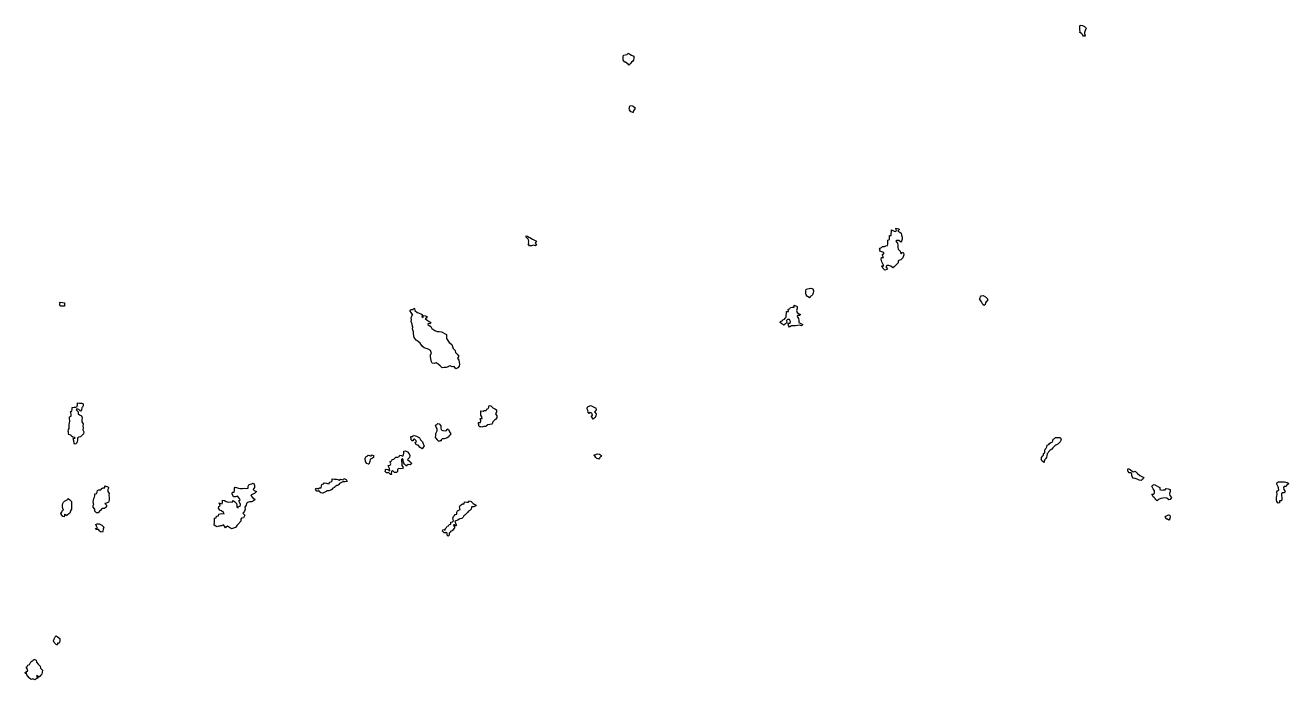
# Model space of a CAD drawing. Extents: x 450006 to 454999, y 6465006 to 6474995.
# Drawn here: x 452499 to 453772, y 6465813 to 6466472 of the extents above; entities that cross this region are included whole.
import ezdxf

# ---------------------------------------------------------------- set-up
doc = ezdxf.new("R2010")
doc.units = 0

msp = doc.modelspace()

# ---------------------------------------------------------------- linework, layer by layer
at = {"layer": '1010'}
for points in [[(453563, 6466463.84), (453561.36, 6466465), (453561.62, 6466466.36), (453561.36, 6466467), (453561.2, 6466468.78), (453561.42, 6466470.56), (453561.76, 6466472.22), (453563.92, 6466472.06), (453566.06, 6466471), (453567.98, 6466469), (453567, 6466468), (453566.48, 6466467), (453566.08, 6466465), (453565.88, 6466464.1), (453566.42, 6466463), (453566.56, 6466461.42), (453565, 6466461.42), (453563.92, 6466463), (453563, 6466463.84), (453563, 6466463.84)], [(453103, 6466435.2), (453101.34, 6466437), (453101.52, 6466438.46), (453101.42, 6466439), (453101.38, 6466440.6), (453101.84, 6466442.14), (453103.52, 6466442.46), (453105.32, 6466442.66), (453105.98, 6466444), (453108, 6466443), (453109.76, 6466442.22), (453112.22, 6466441), (453112.02, 6466439), (453111.72, 6466437), (453111, 6466436.08), (453109.9, 6466435), (453109, 6466434), (453107.98, 6466433), (453107.68, 6466432.3), (453107, 6466432), (453106.46, 6466433), (453105, 6466434.18), (453103.68, 6466435), (453103, 6466435.2), (453103, 6466435.2)], [(453109, 6466385.24), (453107.72, 6466387), (453107.54, 6466388.44), (453107.62, 6466389), (453107.76, 6466390.22), (453108.38, 6466391.6), (453110.74, 6466391), (453111.34, 6466390.64), (453113.38, 6466389), (453113, 6466387.96), (453112.4, 6466387), (453111.78, 6466386.2), (453111.46, 6466385), (453111.4, 6466384.58), (453111, 6466384.34), (453109.54, 6466385), (453109, 6466385.24), (453109, 6466385.24)], [(453005, 6466257.62), (453003.62, 6466259), (453003.62, 6466260.36), (453005, 6466259.78), (453006.36, 6466259), (453007.32, 6466258.66), (453010.16, 6466257), (453012.22, 6466255.76), (453013.98, 6466255), (453013, 6466253.6), (453012.76, 6466253), (453014.14, 6466251), (453013, 6466250.28), (453011, 6466250.8), (453009, 6466250.06), (453007, 6466250.06), (453005.68, 6466252.3), (453006.3, 6466253), (453005.86, 6466254.12), (453006.22, 6466255), (453005.88, 6466256.1), (453005.76, 6466257), (453005, 6466257.62), (453005, 6466257.62)], [(453361, 6466244.56), (453360, 6466245), (453360.06, 6466245.92), (453359.58, 6466247), (453360.28, 6466247.7), (453361.58, 6466248.4), (453362.58, 6466249.4), (453364.38, 6466249.6), (453365.74, 6466250.24), (453367.46, 6466250.52), (453368, 6466251.98), (453368, 6466253.98), (453367.94, 6466256.04), (453369.54, 6466256.44), (453369.54, 6466258.44), (453369.52, 6466260.46), (453371.32, 6466260.66), (453371.38, 6466262.6), (453371.74, 6466264.24), (453371.76, 6466266.22), (453374.24, 6466265), (453375.42, 6466264.56), (453376.52, 6466265.46), (453375.96, 6466268.02), (453378.6, 6466267.38), (453379.22, 6466267), (453379, 6466265.94), (453377.98, 6466265), (453379.86, 6466264.12), (453381.4, 6466263), (453381.62, 6466261), (453382.2, 6466259), (453382.34, 6466257), (453381.8, 6466255), (453381, 6466253.82), (453379, 6466255.66), (453377, 6466255.5), (453376.12, 6466255), (453377.7, 6466253), (453378.1, 6466251), (453378.08, 6466249), (453378.36, 6466247), (453380.46, 6466245), (453380.54, 6466243), (453381.76, 6466242.22), (453382.2, 6466243.78), (453383.7, 6466243), (453383.92, 6466241), (453383.4, 6466239), (453383, 6466238.08), (453381.98, 6466237), (453381, 6466236.1), (453379, 6466235.58), (453378.28, 6466235), (453378.3, 6466233), (453377, 6466231.68), (453376.28, 6466231), (453375, 6466229.7), (453374.4, 6466229), (453373, 6466227.9), (453371, 6466229.68), (453369, 6466230.58), (453367, 6466230.26), (453365.8, 6466229), (453367.68, 6466227), (453367, 6466226.3), (453365, 6466225.82), (453363, 6466227.66), (453361.9, 6466230.08), (453363.84, 6466230.14), (453363, 6466232.16), (453362, 6466233.98), (453361.32, 6466236.66), (453361.42, 6466238.56), (453363.66, 6466238.32), (453363, 6466239.82), (453362.44, 6466241.54), (453363, 6466242.06), (453363.78, 6466242.2), (453363.92, 6466243), (453363, 6466243.84), (453361.9, 6466244.08), (453361, 6466244.56), (453361, 6466244.56)], [(453287, 6466199.16), (453285.82, 6466201), (453285.36, 6466202.62), (453285.26, 6466203), (453285.46, 6466204.52), (453285.52, 6466206.46), (453287.14, 6466206.84), (453288.74, 6466207.24), (453290.26, 6466207.72), (453292.42, 6466207), (453293.2, 6466205), (453293, 6466204.28), (453292.66, 6466203), (453291.9, 6466201), (453291, 6466199.94), (453290.52, 6466199.46), (453289.84, 6466199), (453289.56, 6466198.42), (453289, 6466197.76), (453287.76, 6466199), (453287, 6466199.16), (453287, 6466199.16)], [(453461, 6466195.82), (453460.1, 6466197), (453460.62, 6466197.36), (453461, 6466198.24), (453461.16, 6466198.82), (453461.98, 6466200), (453463.78, 6466200.2), (453466.36, 6466199), (453468.22, 6466197), (453468.24, 6466195), (453467, 6466193.7), (453466.36, 6466193), (453465.82, 6466191), (453465, 6466190.06), (453463.72, 6466191), (453463, 6466192.62), (453462.62, 6466193), (453462.08, 6466193.9), (453461.46, 6466195), (453461, 6466195.82), (453461, 6466195.82)], [(452535, 6466189.46), (452533.74, 6466191), (452534.36, 6466191.62), (452533.8, 6466193), (452534.42, 6466193.56), (452536.68, 6466193.3), (452538.6, 6466193), (452538.6, 6466191.38), (452538.66, 6466191), (452538.66, 6466189.32), (452537, 6466189.38), (452536.46, 6466189.52), (452535, 6466189.46), (452535, 6466189.46)], [(452887, 6466184.6), (452886.82, 6466185), (452886.8, 6466185.18), (452887, 6466185.32), (452888, 6466185.98), (452890, 6466185.98), (452890.46, 6466187.52), (452891.22, 6466187), (452891.46, 6466185), (452893.76, 6466183), (452895.32, 6466182.66), (452898.78, 6466181), (452898.74, 6466179), (452900, 6466177.98), (452900, 6466179.98), (452902.12, 6466179.86), (452904.02, 6466179), (452903, 6466177.44), (452901.98, 6466177), (452904.42, 6466175), (452905.58, 6466174.4), (452907.7, 6466173), (452907, 6466171.66), (452905, 6466172), (452904.5, 6466171), (452905.96, 6466170.02), (452907.64, 6466169), (452908.62, 6466167), (452909.58, 6466166.4), (452911.74, 6466165), (452913.96, 6466164.02), (452915.94, 6466164.04), (452918.44, 6466163.54), (452919.76, 6466163), (452922.26, 6466161.72), (452923.32, 6466161), (452923.28, 6466159), (452923.4, 6466157), (452924.66, 6466155), (452925.98, 6466153), (452928.74, 6466151), (452929.46, 6466149), (452930.3, 6466147), (452932.18, 6466145), (452932.66, 6466143), (452934.16, 6466141), (452935.7, 6466139), (452935, 6466137.54), (452934.52, 6466137), (452935.86, 6466135), (452936.24, 6466133), (452936.52, 6466131), (452936.1, 6466129), (452935, 6466127.44), (452934.28, 6466127), (452933, 6466126.44), (452931, 6466128.74), (452929, 6466128.36), (452927, 6466129.46), (452926.22, 6466129), (452925, 6466128.26), (452923, 6466127.86), (452921, 6466127.74), (452919, 6466127.46), (452917, 6466129.32), (452915, 6466131.18), (452913, 6466132.32), (452911, 6466131.74), (452909, 6466132.24), (452908.38, 6466133.6), (452907.52, 6466136.46), (452907.24, 6466138.74), (452907.48, 6466140.5), (452908.18, 6466141.8), (452907.2, 6466144.78), (452907, 6466145.08), (452905, 6466146.3), (452903, 6466146.9), (452901, 6466147.56), (452899, 6466149.22), (452897, 6466152.24), (452895, 6466153.82), (452893, 6466155.28), (452891, 6466157.8), (452890.5, 6466159.48), (452890.14, 6466161.84), (452890.24, 6466163.74), (452889.32, 6466166.66), (452889.68, 6466168.3), (452889, 6466170.56), (452888.76, 6466171.22), (452888, 6466173.98), (452888.32, 6466175.66), (452887.86, 6466178.12), (452888.56, 6466179.42), (452889, 6466180.32), (452889.24, 6466180.74), (452889.5, 6466181), (452889, 6466181.32), (452887.9, 6466183), (452887, 6466184.6), (452887, 6466184.6)], [(453261, 6466171.8), (453259.44, 6466173), (453259.9, 6466174.08), (453261, 6466174.58), (453261.62, 6466174.36), (453262.26, 6466175.72), (453263.7, 6466176.28), (453264.56, 6466177.42), (453265.44, 6466178.54), (453265.64, 6466180.34), (453265.84, 6466182.14), (453266, 6466183.98), (453268, 6466183.98), (453267.64, 6466186.34), (453269.2, 6466186.78), (453269.96, 6466188.02), (453271.46, 6466188.52), (453273.52, 6466188.46), (453273.54, 6466190.44), (453276.54, 6466189), (453276.46, 6466187), (453276.02, 6466185), (453276.46, 6466183), (453278, 6466181.98), (453279.86, 6466181), (453279, 6466180.08), (453277, 6466180), (453276.56, 6466179), (453277.78, 6466177), (453278.38, 6466175), (453278.2, 6466173), (453279.46, 6466172.52), (453282.22, 6466171), (453281, 6466169.78), (453279, 6466170.32), (453277, 6466169.88), (453275, 6466169.62), (453273, 6466169.78), (453271, 6466169.72), (453269.82, 6466169), (453269, 6466168.2), (453268, 6466169.98), (453267.48, 6466172.5), (453269.58, 6466172.4), (453269.92, 6466174.06), (453269, 6466175.98), (453267, 6466175.98), (453265.7, 6466175), (453266.12, 6466173), (453265, 6466171.86), (453264.36, 6466171.62), (453263.98, 6466171), (453263.46, 6466170.52), (453263, 6466170.32), (453262.44, 6466171), (453261, 6466171.8), (453261, 6466171.8)], [(452543, 6466060.32), (452542.38, 6466061), (452542.66, 6466061.32), (452542.66, 6466063), (452542.52, 6466063.46), (452542.66, 6466065.32), (452543.54, 6466066.44), (452543.54, 6466068.44), (452543.54, 6466070.44), (452543.92, 6466072.06), (452544.18, 6466073.8), (452543.72, 6466076.26), (452543.8, 6466078.18), (452545.32, 6466078.66), (452545.36, 6466080.62), (452545, 6466082.22), (452544.78, 6466083.2), (452546.02, 6466083.96), (452546.44, 6466085.54), (452546.58, 6466087.4), (452548.32, 6466087.66), (452550, 6466087.98), (452551.46, 6466088.52), (452551.94, 6466090.04), (452551.82, 6466092.16), (452554, 6466091.98), (452556.16, 6466091.82), (452557.38, 6466091), (452557.52, 6466089), (452557, 6466087.88), (452556.02, 6466087), (452555.74, 6466085), (452555, 6466083.92), (452553, 6466085.46), (452551, 6466086), (452550.38, 6466085), (452552.42, 6466083), (452552.58, 6466081), (452554, 6466079.98), (452555.72, 6466079), (452556.48, 6466077), (452556.04, 6466075), (452556.04, 6466073), (452557.52, 6466071), (452557.3, 6466069), (452557.48, 6466067), (452557.36, 6466065), (452558.18, 6466063), (452557.82, 6466061), (452557, 6466059.92), (452555.92, 6466059), (452555, 6466058.06), (452553, 6466057.7), (452551.98, 6466057), (452551.98, 6466055), (452551.48, 6466053), (452551, 6466052), (452549.98, 6466051), (452549, 6466050.52), (452548.42, 6466051.56), (452548.16, 6466053.82), (452547.6, 6466056.38), (452549.44, 6466056.54), (452549, 6466057.12), (452548.56, 6466057.42), (452547, 6466057.66), (452545.44, 6466059), (452545, 6466059.7), (452543.94, 6466060.04), (452543, 6466060.32), (452543, 6466060.32)], [(452957, 6466068.16), (452956, 6466069), (452956, 6466069.98), (452955.66, 6466071), (452955.66, 6466072.32), (452957.52, 6466072.46), (452958, 6466073.98), (452957.48, 6466076.5), (452959.44, 6466076.54), (452959, 6466078.02), (452958.12, 6466079.86), (452958, 6466081.98), (452957.92, 6466084.06), (452960.34, 6466083.64), (452961.48, 6466084.5), (452963.5, 6466084.48), (452964.06, 6466085.92), (452965.54, 6466086.44), (452966, 6466087.98), (452966.56, 6466089.42), (452967.98, 6466089), (452970.06, 6466087), (452972, 6466085.98), (452973.76, 6466085), (452973.92, 6466083), (452973, 6466081.44), (452972.66, 6466081), (452974.1, 6466079), (452974.02, 6466077), (452973, 6466075.68), (452971.98, 6466075), (452971, 6466074), (452970.02, 6466073), (452969.5, 6466071), (452969, 6466070.62), (452967, 6466070.42), (452965, 6466070.04), (452963.8, 6466069), (452963, 6466068.34), (452961.64, 6466068.34), (452961, 6466068.34), (452959.9, 6466068.08), (452959, 6466067.72), (452957.98, 6466068), (452957, 6466068.16), (452957, 6466068.16)], [(453067, 6466081.46), (453065.92, 6466083), (453066.14, 6466083.84), (453065.56, 6466085), (453065.16, 6466086.82), (453065.66, 6466088.32), (453067.16, 6466088.82), (453068.56, 6466089.42), (453069.34, 6466089), (453072.64, 6466087.34), (453073.86, 6466087), (453074, 6466085), (453073, 6466083.82), (453072.4, 6466083), (453074.16, 6466081), (453073.98, 6466079), (453073, 6466077.44), (453072.52, 6466077), (453071, 6466075.76), (453069.52, 6466078.46), (453069.62, 6466079), (453070.46, 6466079.52), (453070.2, 6466081), (453069, 6466082.16), (453067.64, 6466082.34), (453067, 6466081.46), (453067, 6466081.46)], [(452913, 6466056.56), (452912.42, 6466057), (452912.46, 6466057.52), (452912.72, 6466059), (452912.7, 6466059.28), (452912.62, 6466061.36), (452913.48, 6466062.5), (452914.08, 6466063.9), (452914, 6466065.98), (452913, 6466067.52), (452912.28, 6466069.7), (452913.66, 6466070.32), (452914.62, 6466071.36), (452916.14, 6466071), (452917.8, 6466069), (452917.76, 6466067), (452918.16, 6466065), (452919.62, 6466064.36), (452922.08, 6466063.9), (452923.5, 6466064.48), (452924, 6466065.98), (452925.88, 6466065), (452926.48, 6466063), (452927.64, 6466061), (452927, 6466060.08), (452926.16, 6466059), (452925, 6466057.72), (452923.98, 6466057), (452923, 6466056.6), (452921, 6466056), (452919, 6466055.84), (452918.16, 6466055), (452918.16, 6466053.82), (452917, 6466053.82), (452916.56, 6466053.42), (452915, 6466053.42), (452914.48, 6466055), (452913, 6466056.56), (452913, 6466056.56)], [(452889, 6466054), (452888, 6466055), (452888, 6466055.98), (452887.5, 6466057), (452887.64, 6466058.34), (452889.64, 6466058.34), (452890.32, 6466059.66), (452891.98, 6466059), (452893.34, 6466058.64), (452896.14, 6466057), (452897.24, 6466055), (452899.2, 6466053), (452899.92, 6466051), (452900.82, 6466049), (452899.5, 6466047), (452899, 6466046), (452897, 6466047.26), (452895, 6466049.58), (452893, 6466050.02), (452891.82, 6466052.16), (452893.22, 6466052.76), (452893, 6466054), (452892, 6466055), (452891, 6466055.64), (452890.48, 6466055.5), (452889.98, 6466055), (452889.98, 6466054), (452889, 6466054), (452889, 6466054)], [(453523, 6466033.92), (453522.48, 6466035), (453522.7, 6466035.28), (453522.74, 6466037), (453522.78, 6466037.2), (453523.64, 6466038.34), (453524.54, 6466039.44), (453524.78, 6466041.2), (453526.04, 6466041.94), (453526.16, 6466043.82), (453526.38, 6466045.6), (453527.32, 6466046.66), (453527.94, 6466048.04), (453528.42, 6466049.56), (453529.88, 6466050.1), (453530.76, 6466051.22), (453531.9, 6466052.08), (453533.24, 6466052.74), (453533.96, 6466054.02), (453534.5, 6466055.48), (453535.82, 6466056.16), (453536.82, 6466057.16), (453538.68, 6466057.3), (453540.72, 6466057.26), (453541.82, 6466057), (453542.38, 6466055), (453541.48, 6466053), (453541, 6466052.5), (453539.58, 6466051), (453539, 6466050.54), (453537, 6466049.42), (453536.22, 6466049), (453535, 6466047.98), (453534.22, 6466047), (453533, 6466045.66), (453532.12, 6466045), (453531, 6466044.16), (453529.78, 6466043), (453529, 6466041.64), (453528.44, 6466041), (453528.02, 6466039), (453527.66, 6466037), (453527, 6466036.18), (453525.94, 6466035), (453525.84, 6466034.14), (453525.5, 6466033), (453525.46, 6466032.52), (453525, 6466032.28), (453523.9, 6466033), (453523, 6466033.92), (453523, 6466033.92)], [(452843, 6466031.58), (452841.72, 6466033), (452841.88, 6466034.1), (452841.64, 6466035), (452841.6, 6466036.38), (452842.04, 6466037.94), (452843.48, 6466038.5), (452844.54, 6466039.44), (452846.04, 6466039), (452847.46, 6466038.52), (452848, 6466039.98), (452849.98, 6466039), (452849.84, 6466037), (452849, 6466036.34), (452847, 6466035.48), (452846.42, 6466035), (452846.3, 6466033), (452845.92, 6466032.06), (452845.66, 6466031), (452845.38, 6466030.6), (452845, 6466030.44), (452843.36, 6466031), (452843, 6466031.58), (452843, 6466031.58)], [(452863, 6466021.62), (452861.76, 6466023), (452861.9, 6466024.08), (452862, 6466025), (452862.68, 6466025.3), (452863.94, 6466025), (452866.24, 6466023.74), (452866.04, 6466025.94), (452865, 6466028.08), (452864.84, 6466029.14), (452866.6, 6466029.38), (452867.32, 6466030.66), (452867, 6466031.82), (452866.8, 6466033.18), (452868.26, 6466033.72), (452868.82, 6466035.16), (452870.56, 6466035.42), (452871.54, 6466036.44), (452872.54, 6466037.44), (452874.34, 6466037.64), (452875.9, 6466038.08), (452876.46, 6466039.52), (452878.16, 6466039), (452879.58, 6466038.4), (452880, 6466039.98), (452880.5, 6466041.48), (452880.56, 6466043.42), (452882.26, 6466043.72), (452884.06, 6466043), (452885.98, 6466041), (452886.48, 6466039), (452886.28, 6466037), (452885, 6466035.7), (452884.1, 6466035), (452886.42, 6466033), (452888.36, 6466031), (452887, 6466029.62), (452885, 6466030.22), (452883.48, 6466029), (452883, 6466028.52), (452881, 6466030.52), (452880, 6466031.98), (452879.64, 6466034.34), (452879, 6466036), (452877.98, 6466035), (452878.22, 6466033), (452878.6, 6466031), (452878.38, 6466029), (452879.9, 6466027), (452879, 6466026), (452877, 6466025.58), (452875, 6466026), (452874.22, 6466025), (452874.1, 6466023), (452873, 6466022.02), (452871, 6466022.2), (452869, 6466024), (452868.08, 6466023), (452867.76, 6466021), (452867.98, 6466020), (452867, 6466020.06), (452866.14, 6466021), (452865, 6466022.14), (452864.14, 6466021.84), (452863, 6466021.62), (452863, 6466021.62)], [(453073, 6466038), (453072, 6466039), (453072, 6466039.98), (453073, 6466039.92), (453073.68, 6466040.3), (453075.26, 6466040.72), (453077.64, 6466040.34), (453079.6, 6466039), (453079, 6466038.06), (453078, 6466037), (453077.44, 6466036.54), (453077, 6466035.58), (453076.16, 6466035.82), (453075, 6466036.08), (453073.82, 6466037), (453073, 6466038), (453073, 6466038)], [(453611, 6466021.74), (453610.08, 6466023), (453609.74, 6466024.24), (453609.6, 6466025), (453609.96, 6466026.02), (453611.88, 6466025), (453614.36, 6466023), (453615.36, 6466022.62), (453616.66, 6466023.32), (453617.38, 6466023), (453619.42, 6466021), (453621.66, 6466019), (453624.34, 6466017.64), (453625.82, 6466017), (453625, 6466015.58), (453623.98, 6466015), (453623, 6466014), (453621, 6466014.26), (453619, 6466015.5), (453617, 6466016), (453615, 6466016.34), (453613.82, 6466018.16), (453613.54, 6466019), (453613.62, 6466020.36), (453613.4, 6466021), (453613, 6466021.7), (453612.28, 6466021.7), (453611, 6466021.74), (453611, 6466021.74)], [(452569, 6465985.52), (452567.72, 6465987), (452567.6, 6465988.38), (452567.52, 6465989), (452568.18, 6465989.8), (452567.66, 6465992.32), (452567.92, 6465994.06), (452568.26, 6465995.72), (452568.86, 6465997.12), (452569.32, 6465998.66), (452569.28, 6466000.7), (452571.16, 6466000.82), (452571.46, 6466002.52), (452572.06, 6466003.92), (452573.42, 6466004.56), (452575.34, 6466004.64), (452576.18, 6466005.8), (452577.32, 6466006.66), (452579.2, 6466006.78), (452579.5, 6466008.48), (452582.4, 6466007.58), (452583.16, 6466007), (452583, 6466006.36), (452582.44, 6466005), (452582.34, 6466003), (452583.74, 6466001), (452583.26, 6465999), (452583.68, 6465997), (452583.8, 6465995), (452583.52, 6465993), (452583, 6465992.3), (452581, 6465991.26), (452579.5, 6465991), (452581.18, 6465989), (452581, 6465987.82), (452580.62, 6465987), (452579, 6465985.7), (452577, 6465985.72), (452576.06, 6465985), (452575, 6465983.64), (452574.06, 6465983), (452573, 6465981.78), (452572.56, 6465981.42), (452571, 6465981.42), (452569.42, 6465983), (452569.42, 6465984.56), (452569.34, 6465985), (452569, 6465985.52), (452569, 6465985.52)], [(452691, 6465967.88), (452689.52, 6465969), (452689.52, 6465970.46), (452689.92, 6465971), (452689.92, 6465972.06), (452689.9, 6465974.08), (452689.92, 6465976.06), (452691.54, 6465976.44), (452691.88, 6465978.1), (452693.68, 6465978.3), (452694, 6465979.98), (452695.62, 6465980.36), (452697.32, 6465980.66), (452699.4, 6465980.58), (452699, 6465981.62), (452697, 6465983.56), (452695, 6465984.04), (452693.7, 6465986.28), (452694.18, 6465987.8), (452695.52, 6465988.46), (452695, 6465990), (452694.4, 6465991.58), (452695.82, 6465991), (452697.46, 6465990.52), (452697.76, 6465992.22), (452697.86, 6465994.12), (452700, 6465993.98), (452701.62, 6465993), (452703.66, 6465992.32), (452705.56, 6465992.42), (452707.78, 6465992.2), (452708.12, 6465993.86), (452709.98, 6465993), (452711.98, 6465991), (452712.16, 6465989), (452712.16, 6465987), (452713.6, 6465986.38), (452714, 6465987.98), (452715.68, 6465988.3), (452716.12, 6465989.86), (452715, 6465992.16), (452714.4, 6465993.58), (452715.52, 6465994.46), (452715, 6465996), (452713, 6465998.38), (452711, 6465997.7), (452709, 6465997.66), (452707.42, 6466000.56), (452707.86, 6466002.12), (452709.6, 6466002.38), (452709.98, 6466004), (452709.86, 6466006.12), (452710.62, 6466007.36), (452711.98, 6466007), (452713.82, 6466006.16), (452716, 6466005.98), (452718.06, 6466005.92), (452719.84, 6466006.14), (452722.08, 6466005.9), (452723.66, 6466006.32), (452723.56, 6466008.42), (452724.44, 6466009.54), (452725.68, 6466010.3), (452727.38, 6466010.6), (452728.64, 6466011.34), (452729.54, 6466011), (452730.18, 6466009), (452730.06, 6466007), (452729, 6466005.56), (452728.58, 6466005), (452729.9, 6466004.08), (452732.08, 6466003), (452731, 6466001.9), (452729.98, 6466001), (452729, 6466000.5), (452727, 6465999.58), (452726.36, 6465999), (452727.98, 6465997), (452730.66, 6465995), (452729, 6465993.36), (452727.94, 6465993), (452727, 6465992.4), (452725, 6465992.4), (452723, 6465992), (452721.98, 6465991), (452721.76, 6465989), (452721, 6465988), (452720.36, 6465987), (452720.56, 6465985), (452720.06, 6465983), (452719, 6465981.92), (452718.36, 6465981), (452720.44, 6465979), (452719.46, 6465977), (452719, 6465976.46), (452717, 6465976.04), (452716.26, 6465975), (452716.42, 6465973), (452715, 6465971.56), (452714.56, 6465971), (452713, 6465969.42), (452712.52, 6465969), (452711.36, 6465967), (452711, 6465966.66), (452709, 6465966.06), (452707, 6465965.48), (452705, 6465966.56), (452703, 6465968.06), (452701.52, 6465967), (452701, 6465966.5), (452700, 6465967.98), (452699, 6465969.24), (452698.14, 6465969), (452697, 6465968.24), (452695.76, 6465968.22), (452695, 6465968.18), (452694.04, 6465967.94), (452693, 6465967.62), (452692.46, 6465967.52), (452691, 6465967.88), (452691, 6465967.88)], [(452793, 6466003.34), (452791.58, 6466005), (452792.04, 6466005.94), (452793, 6466006.26), (452794.3, 6466005.68), (452795.42, 6466006.56), (452797.38, 6466006.6), (452797.52, 6466008.46), (452797.9, 6466010.08), (452799.46, 6466010.52), (452800.36, 6466011.62), (452802.64, 6466011.34), (452803.7, 6466011), (452805.28, 6466010.7), (452805.62, 6466012.36), (452807.32, 6466012.66), (452808.16, 6466013.82), (452808.42, 6466015.56), (452810.52, 6466015.46), (452812.52, 6466015.46), (452814.04, 6466015), (452815.5, 6466014.48), (452816.58, 6466015.4), (452817.98, 6466015), (452819.36, 6466014.62), (452819.96, 6466016.02), (452822.46, 6466015), (452823.24, 6466013), (452823, 6466012.88), (452821, 6466012.56), (452819, 6466012.62), (452817, 6466011.8), (452815.68, 6466011), (452815, 6466009.96), (452814.04, 6466009), (452813, 6466008.8), (452811, 6466007.52), (452810.66, 6466007), (452809, 6466006.16), (452807.8, 6466005), (452807, 6466004.34), (452805, 6466003.44), (452803, 6466003.64), (452802.18, 6466003), (452801, 6466002.22), (452799, 6466001.3), (452798.64, 6466001.34), (452797, 6466001.68), (452795.18, 6466003), (452795, 6466003.82), (452794.64, 6466003.34), (452793, 6466003.34), (452793, 6466003.34)], [(453635, 6465997.66), (453634.42, 6465999), (453633.84, 6466000.14), (453635, 6466000.32), (453635.66, 6466000.32), (453636.34, 6466001.64), (453636.32, 6466003.66), (453635, 6466005.68), (453633.64, 6466008.34), (453634.62, 6466009.36), (453635.96, 6466010.02), (453638.2, 6466009), (453640.36, 6466007.62), (453641.84, 6466007), (453641.98, 6466005), (453643.64, 6466004.34), (453645.32, 6466004.66), (453647.22, 6466004.76), (453648.1, 6466005.88), (453650.36, 6466005.62), (453652.38, 6466005), (453652.24, 6466003), (453651.62, 6466001), (453651.86, 6465999), (453653.68, 6465997), (453653, 6465995.82), (453652.32, 6465995), (453651, 6465994.42), (453649, 6465996.32), (453647, 6465996.48), (453645, 6465996.36), (453643, 6465995.78), (453641, 6465995.22), (453640.58, 6465995), (453639.66, 6465994.32), (453639, 6465993.6), (453637.4, 6465995), (453637, 6465996), (453636, 6465997), (453635, 6465997.66), (453635, 6465997.66)], [(453761, 6465991.24), (453759.5, 6465993), (453759.44, 6465994.54), (453759.3, 6465995), (453759.26, 6465996.72), (453759.56, 6465998.42), (453760, 6465999.98), (453759.54, 6466002.44), (453760.4, 6466003.58), (453761.74, 6466004.24), (453761.34, 6466006.64), (453761, 6466007.78), (453759.78, 6466010.2), (453759.96, 6466012.02), (453761.24, 6466012.74), (453763.32, 6466012.66), (453765.42, 6466012.56), (453767.22, 6466012.76), (453770.04, 6466011.94), (453771.64, 6466011), (453771, 6466010.38), (453769.32, 6466009), (453769, 6466008), (453767, 6466007.92), (453766.46, 6466007), (453766.76, 6466005), (453768, 6466003), (453767, 6466001.74), (453765, 6466001.6), (453764.26, 6466001), (453764.36, 6465999), (453764.78, 6465997), (453764.8, 6465995), (453764.3, 6465993.68), (453763, 6465993.58), (453762.44, 6465993.54), (453762.26, 6465993), (453762.42, 6465991.56), (453761, 6465991.24), (453761, 6465991.24)], [(452535, 6465980.66), (452534.82, 6465981), (452534.8, 6465981.18), (452535, 6465981.38), (452536.06, 6465981.92), (452536.52, 6465983.46), (452537.7, 6465984.28), (452537, 6465985.84), (452536.66, 6465987.32), (452536.66, 6465989.32), (452537.16, 6465990.82), (452537.74, 6465992.24), (452538.78, 6465993.2), (452540, 6465993.98), (452541.46, 6465994.52), (452542.2, 6465995.78), (452543.6, 6465995), (452545.82, 6465993), (452545.94, 6465991), (452545.68, 6465989), (452545.82, 6465987), (452545.76, 6465985), (452545, 6465984), (452544.76, 6465983), (452544.1, 6465981), (452543, 6465980.4), (452541.48, 6465979), (452541, 6465978.52), (452539, 6465979.84), (452538.56, 6465979.42), (452538.66, 6465979), (452538.4, 6465977.58), (452537, 6465977.84), (452536, 6465979), (452535, 6465980.66), (452535, 6465980.66)], [(452921, 6465961.24), (452919.32, 6465963), (452919.72, 6465964.26), (452921, 6465964.7), (452921.96, 6465964.02), (452922.38, 6465965.6), (452923.3, 6465966.68), (452924.06, 6465967.92), (452925.6, 6465968.38), (452926.16, 6465969.82), (452927.88, 6465970.1), (452927.88, 6465972.1), (452929.44, 6465972.54), (452930.48, 6465973.5), (452929.88, 6465976.1), (452930.38, 6465977.6), (452931.34, 6465978.64), (452932.16, 6465979.82), (452933.76, 6465980.22), (452934, 6465981.98), (452934.38, 6465983.6), (452935.9, 6465984.08), (452937.16, 6465984.82), (452937, 6465986), (452936.5, 6465987.48), (452937.28, 6465988.7), (452938.32, 6465989.66), (452939.46, 6465990.52), (452941.32, 6465990.66), (452941.6, 6465992.38), (452943.92, 6465992.06), (452945.64, 6465992.34), (452946.46, 6465993.52), (452948.2, 6465993), (452950.36, 6465991), (452952, 6465989.98), (452953.24, 6465989), (452953, 6465988.56), (452951, 6465987.34), (452949, 6465987.4), (452948.54, 6465987), (452948.18, 6465985), (452947, 6465983.94), (452945.6, 6465983), (452945, 6465982), (452943.86, 6465981), (452943, 6465980.14), (452942.06, 6465979), (452941, 6465978.3), (452940.1, 6465977), (452939, 6465975.9), (452937, 6465975.36), (452936.08, 6465975), (452935, 6465973.9), (452933, 6465973.56), (452931.98, 6465973), (452932.54, 6465971), (452933.5, 6465969), (452933, 6465968.32), (452931, 6465969.44), (452930.1, 6465969), (452931.8, 6465967), (452931, 6465966.1), (452930.34, 6465965), (452929, 6465963.36), (452927.92, 6465963), (452927, 6465962), (452925.98, 6465961), (452925.98, 6465959), (452925, 6465958), (452924, 6465959), (452924, 6465959.98), (452924, 6465961), (452923, 6465961.86), (452922.74, 6465961.24), (452921, 6465961.24), (452921, 6465961.24)], [(452571, 6465964.64), (452570.5, 6465965), (452570, 6465965.98), (452571, 6465965.82), (452572.12, 6465965.86), (452571, 6465967.86), (452570.28, 6465969.7), (452571.72, 6465970.26), (452573.64, 6465970.34), (452576.34, 6465969), (452578.22, 6465967), (452577.68, 6465965), (452577.4, 6465963), (452577, 6465962.1), (452575.58, 6465962.4), (452575, 6465962.46), (452574.3, 6465963), (452573, 6465964.72), (452571.24, 6465964.74), (452571, 6465964.64), (452571, 6465964.64)], [(453649, 6465975.2), (453647.2, 6465977), (453647.98, 6465978), (453649, 6465978.58), (453649.38, 6465978.6), (453650.56, 6465979.42), (453651.78, 6465979), (453652.28, 6465977), (453652.02, 6465975.96), (453651.54, 6465975), (453651.58, 6465974.4), (453651, 6465974), (453649.44, 6465975), (453649, 6465975.2), (453649, 6465975.2)], [(452529, 6465850.16), (452528.22, 6465851), (452527.52, 6465852.46), (452527.32, 6465853), (452528.18, 6465853.8), (452528.64, 6465855.34), (452529.32, 6465856.66), (452530.28, 6465857.7), (452531.24, 6465857), (452533.98, 6465855), (452534, 6465853), (452533.7, 6465851), (452533, 6465850.2), (452531.74, 6465850.24), (452531.54, 6465849), (452531.38, 6465848.6), (452531, 6465848.44), (452530.2, 6465849), (452529, 6465850.16), (452529, 6465850.16)], [(452501, 6465817.46), (452500.28, 6465821.7), (452501.86, 6465822.12), (452501, 6465824.4), (452500, 6465825.98), (452501.24, 6465826.74), (452501.82, 6465828.16), (452503.36, 6465828.62), (452504, 6465829.98), (452504.66, 6465831.32), (452505.68, 6465832.3), (452507.32, 6465832.66), (452507.72, 6465834.26), (452510.26, 6465833), (452510.66, 6465831), (452512.08, 6465829), (452514.38, 6465827), (452514.56, 6465825), (452516.58, 6465823), (452516.34, 6465821), (452515.82, 6465819), (452515, 6465818), (452514.18, 6465817), (452513, 6465816.02), (452511, 6465817.8), (452510.52, 6465817), (452511.76, 6465815), (452511, 6465814.52), (452509, 6465813.46), (452507, 6465814.32), (452506.1, 6465813.88), (452505, 6465813.84), (452503.5, 6465815), (452503, 6465815.36), (452501.78, 6465817), (452501, 6465817.46), (452501, 6465817.46)], [(452499.84, 6465819), (452499.22, 6465820.76), (452499.66, 6465821)]]:
    msp.add_lwpolyline(points, dxfattribs=at)

doc.saveas('drawing.dxf')
